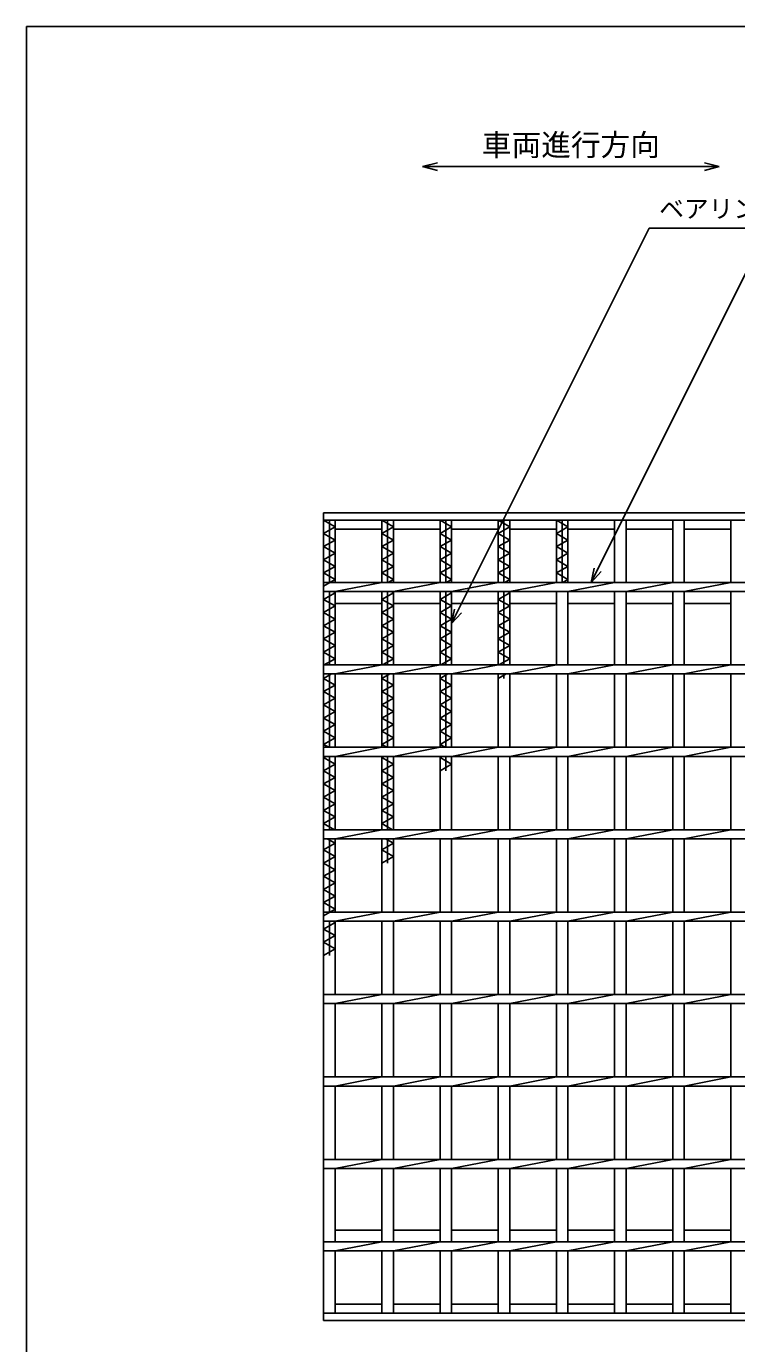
# Model space of a CAD drawing. Units: millimetres, scale not verified. Extents: x -1092 to 1039, y -770 to 632.
# Drawn here: x -1037 to -606, y -167 to 632 of the extents above; entities that cross this region are included whole.
import ezdxf
from ezdxf.enums import TextEntityAlignment as Align

# ---------------------------------------------------------------- set-up
doc = ezdxf.new("R2010")
doc.units = ezdxf.units.MM
doc.header["$LTSCALE"] = 6
for name, color, linetype, lineweight in [('0_2', 150, 'Continuous', 25), ('16', 3, 'Continuous', 25), ('22', 4, 'Continuous', 25)]:
    doc.layers.add(name, color=color, linetype=linetype, lineweight=lineweight)
doc.styles.add('ベクトル', font='')
doc.styles.get('ベクトル').set_extended_font_data('ベクトル')

msp = doc.modelspace()

# ---------------------------------------------------------------- linework, layer by layer
at = {"layer": '0_2'}
for p, q in [((-1037.4, -687.9), (-1037.4, 632.1)), ((-1037.4, 632.1), (1038.6, 632.1))]:
    msp.add_line(p, q, dxfattribs=at)
at = {"layer": '16'}
for p, q in [((-857, 337), (-250, 337)), ((-857, 332.5), (-857, 337)), ((-250, 332.5), (-857, 332.5)), ((-857, -148.5), (-857, 332.5)), ((-857, 332.5), (-850, 332.5)), ((-850, 328.5), (-857, 332.5)), ((-857, 324.5), (-850, 328.5)), ((-853.5, 294.75), (-853.5, 332.5)), ((-850, 294.75), (-850, 332.5)), ((-821.7, 294.75), (-821.7, 332.5)), ((-821.7, 332.5), (-814.7, 332.5)), ((-814.7, 328.5), (-821.7, 332.5)), ((-821.7, 324.5), (-814.7, 328.5)), ((-818.2, 294.75), (-818.2, 332.5)), ((-814.7, 294.75), (-814.7, 332.5)), ((-786.4, 294.75), (-786.4, 332.5)), ((-786.4, 332.5), (-779.4, 332.5)), ((-779.4, 328.5), (-786.4, 332.5)), ((-786.4, 324.5), (-779.4, 328.5)), ((-782.9, 294.75), (-782.9, 332.5)), ((-779.4, 294.75), (-779.4, 332.5)), ((-751.1, 294.75), (-751.1, 332.5)), ((-751.1, 332.5), (-744.1, 332.5)), ((-744.1, 328.5), (-751.1, 332.5)), ((-751.1, 324.5), (-744.1, 328.5)), ((-747.6, 294.75), (-747.6, 332.5)), ((-744.1, 294.75), (-744.1, 332.5)), ((-715.8, 294.75), (-715.8, 332.5)), ((-715.8, 332.5), (-708.8, 332.5)), ((-708.8, 328.5), (-715.8, 332.5)), ((-715.8, 324.5), (-708.8, 328.5)), ((-712.3, 294.75), (-712.3, 332.5)), ((-708.8, 294.75), (-708.8, 332.5)), ((-680.5, 294.75), (-680.5, 332.5)), ((-680.5, 332.5), (-673.5, 332.5)), ((-673.5, 294.75), (-673.5, 332.5)), ((-645.2, 294.75), (-645.2, 332.5)), ((-645.2, 332.5), (-638.2, 332.5)), ((-638.2, 294.75), (-638.2, 332.5)), ((-609.9, 294.75), (-609.9, 332.5)), ((-609.9, 332.5), (-602.9, 332.5)), ((-850, 320.5), (-857, 324.5)), ((-857, 316.5), (-850, 320.5)), ((-850, 327), (-821.7, 327)), ((-814.7, 320.5), (-821.7, 324.5)), ((-821.7, 316.5), (-814.7, 320.5)), ((-814.7, 327), (-786.4, 327)), ((-779.4, 320.5), (-786.4, 324.5)), ((-786.4, 316.5), (-779.4, 320.5)), ((-779.4, 327), (-751.1, 327)), ((-744.1, 320.5), (-751.1, 324.5)), ((-751.1, 316.5), (-744.1, 320.5)), ((-744.1, 327), (-715.8, 327)), ((-708.8, 320.5), (-715.8, 324.5)), ((-715.8, 316.5), (-708.8, 320.5)), ((-708.8, 327), (-680.5, 327)), ((-673.5, 327), (-645.2, 327)), ((-638.2, 327), (-609.9, 327)), ((-850, 312.5), (-857, 316.5)), ((-857, 308.5), (-850, 312.5)), ((-814.7, 312.5), (-821.7, 316.5)), ((-821.7, 308.5), (-814.7, 312.5)), ((-779.4, 312.5), (-786.4, 316.5)), ((-786.4, 308.5), (-779.4, 312.5)), ((-744.1, 312.5), (-751.1, 316.5)), ((-751.1, 308.5), (-744.1, 312.5)), ((-708.8, 312.5), (-715.8, 316.5)), ((-715.8, 308.5), (-708.8, 312.5)), ((-850, 304.5), (-857, 308.5)), ((-857, 300.5), (-850, 304.5)), ((-814.7, 304.5), (-821.7, 308.5)), ((-821.7, 300.5), (-814.7, 304.5)), ((-779.4, 304.5), (-786.4, 308.5)), ((-786.4, 300.5), (-779.4, 304.5)), ((-744.1, 304.5), (-751.1, 308.5)), ((-751.1, 300.5), (-744.1, 304.5)), ((-708.8, 304.5), (-715.8, 308.5)), ((-715.8, 300.5), (-708.8, 304.5)), ((-850, 296.5), (-857, 300.5)), ((-857, 292.5), (-850, 296.5)), ((-814.7, 296.5), (-821.7, 300.5)), ((-817.763, 294.75), (-814.7, 296.5)), ((-779.4, 296.5), (-786.4, 300.5)), ((-782.462, 294.75), (-779.4, 296.5)), ((-744.1, 296.5), (-751.1, 300.5)), ((-747.162, 294.75), (-744.1, 296.5)), ((-708.8, 296.5), (-715.8, 300.5)), ((-711.862, 294.75), (-708.8, 296.5)), ((-857, 294.75), (-250, 294.75)), ((-857, 289.25), (-857, 294.75)), ((-857, 289.25), (-250, 289.25)), ((-857, 284.5), (-850, 288.5)), ((-853.5, 244.75), (-853.5, 289.25)), ((-850, 288.5), (-851.312, 289.25)), ((-850, 289.25), (-821.7, 294.75)), ((-850, 244.75), (-850, 289.25)), ((-821.7, 244.75), (-821.7, 289.25)), ((-821.7, 284.5), (-814.7, 288.5)), ((-818.2, 244.75), (-818.2, 289.25)), ((-814.7, 288.5), (-816.013, 289.25)), ((-814.7, 289.25), (-786.4, 294.75)), ((-814.7, 244.75), (-814.7, 289.25)), ((-786.4, 244.75), (-786.4, 289.25)), ((-786.4, 284.5), (-779.4, 288.5)), ((-782.9, 244.75), (-782.9, 289.25)), ((-779.4, 288.5), (-780.712, 289.25)), ((-779.4, 289.25), (-751.1, 294.75)), ((-779.4, 244.75), (-779.4, 289.25)), ((-751.1, 244.75), (-751.1, 289.25)), ((-751.1, 284.5), (-744.1, 288.5)), ((-747.6, 244.75), (-747.6, 289.25)), ((-744.1, 288.5), (-745.412, 289.25)), ((-744.1, 289.25), (-715.8, 294.75)), ((-744.1, 244.75), (-744.1, 289.25)), ((-715.8, 244.75), (-715.8, 289.25)), ((-708.8, 289.25), (-680.5, 294.75)), ((-708.8, 244.75), (-708.8, 289.25)), ((-680.5, 244.75), (-680.5, 289.25)), ((-673.5, 289.25), (-645.2, 294.75)), ((-673.5, 244.75), (-673.5, 289.25)), ((-645.2, 244.75), (-645.2, 289.25)), ((-638.2, 289.25), (-609.9, 294.75)), ((-638.2, 244.75), (-638.2, 289.25)), ((-609.9, 244.75), (-609.9, 289.25)), ((-850, 280.5), (-857, 284.5)), ((-857, 276.5), (-850, 280.5)), ((-850, 282), (-821.7, 282)), ((-814.7, 280.5), (-821.7, 284.5)), ((-821.7, 276.5), (-814.7, 280.5)), ((-814.7, 282), (-786.4, 282)), ((-779.4, 280.5), (-786.4, 284.5)), ((-786.4, 276.5), (-779.4, 280.5)), ((-779.4, 282), (-751.1, 282)), ((-744.1, 280.5), (-751.1, 284.5)), ((-751.1, 276.5), (-744.1, 280.5)), ((-744.1, 282), (-715.8, 282)), ((-708.8, 282), (-680.5, 282)), ((-673.5, 282), (-645.2, 282)), ((-638.2, 282), (-609.9, 282)), ((-850, 272.5), (-857, 276.5)), ((-857, 268.5), (-850, 272.5)), ((-814.7, 272.5), (-821.7, 276.5)), ((-821.7, 268.5), (-814.7, 272.5)), ((-779.4, 272.5), (-786.4, 276.5)), ((-786.4, 268.5), (-779.4, 272.5)), ((-744.1, 272.5), (-751.1, 276.5)), ((-751.1, 268.5), (-744.1, 272.5)), ((-850, 264.5), (-857, 268.5)), ((-857, 260.5), (-850, 264.5)), ((-814.7, 264.5), (-821.7, 268.5)), ((-821.7, 260.5), (-814.7, 264.5)), ((-779.4, 264.5), (-786.4, 268.5)), ((-786.4, 260.5), (-779.4, 264.5)), ((-744.1, 264.5), (-751.1, 268.5)), ((-751.1, 260.5), (-744.1, 264.5)), ((-850, 256.5), (-857, 260.5)), ((-857, 252.5), (-850, 256.5)), ((-814.7, 256.5), (-821.7, 260.5)), ((-821.7, 252.5), (-814.7, 256.5)), ((-779.4, 256.5), (-786.4, 260.5)), ((-786.4, 252.5), (-779.4, 256.5)), ((-744.1, 256.5), (-751.1, 260.5)), ((-751.1, 252.5), (-744.1, 256.5)), ((-850, 248.5), (-857, 252.5)), ((-857, 244.5), (-850, 248.5)), ((-814.7, 248.5), (-821.7, 252.5)), ((-821.263, 244.75), (-814.7, 248.5)), ((-779.4, 248.5), (-786.4, 252.5)), ((-785.962, 244.75), (-779.4, 248.5)), ((-744.1, 248.5), (-751.1, 252.5)), ((-750.662, 244.75), (-744.1, 248.5)), ((-857, 244.75), (-250, 244.75)), ((-857, 239.25), (-857, 244.75)), ((-850, 239.25), (-821.7, 244.75)), ((-814.7, 239.25), (-786.4, 244.75)), ((-779.4, 239.25), (-751.1, 244.75)), ((-744.1, 239.25), (-715.8, 244.75)), ((-708.8, 239.25), (-680.5, 244.75)), ((-673.5, 239.25), (-645.2, 244.75)), ((-638.2, 239.25), (-609.9, 244.75)), ((-857, 239.25), (-250, 239.25)), ((-857, 236.5), (-852.187, 239.25)), ((-850, 232.5), (-857, 236.5)), ((-857, 228.5), (-850, 232.5)), ((-853.5, 194.75), (-853.5, 239.25)), ((-850, 194.75), (-850, 239.25)), ((-821.7, 194.75), (-821.7, 239.25)), ((-821.7, 236.5), (-816.888, 239.25)), ((-814.7, 232.5), (-821.7, 236.5)), ((-821.7, 228.5), (-814.7, 232.5)), ((-818.2, 194.75), (-818.2, 239.25)), ((-814.7, 194.75), (-814.7, 239.25)), ((-786.4, 194.75), (-786.4, 239.25)), ((-786.4, 236.5), (-781.587, 239.25)), ((-779.4, 232.5), (-786.4, 236.5)), ((-786.4, 228.5), (-779.4, 232.5)), ((-782.9, 194.75), (-782.9, 239.25)), ((-779.4, 194.75), (-779.4, 239.25)), ((-751.1, 194.75), (-751.1, 239.25)), ((-751.1, 236.5), (-746.287, 239.25)), ((-747.6, 236.5), (-747.6, 239.25)), ((-744.1, 194.75), (-744.1, 239.25)), ((-715.8, 194.75), (-715.8, 239.25)), ((-708.8, 194.75), (-708.8, 239.25)), ((-680.5, 194.75), (-680.5, 239.25)), ((-673.5, 194.75), (-673.5, 239.25)), ((-645.2, 194.75), (-645.2, 239.25)), ((-638.2, 194.75), (-638.2, 239.25)), ((-609.9, 194.75), (-609.9, 239.25)), ((-850, 224.5), (-857, 228.5)), ((-857, 220.5), (-850, 224.5)), ((-814.7, 224.5), (-821.7, 228.5)), ((-821.7, 220.5), (-814.7, 224.5)), ((-779.4, 224.5), (-786.4, 228.5)), ((-786.4, 220.5), (-779.4, 224.5)), ((-850, 216.5), (-857, 220.5)), ((-857, 212.5), (-850, 216.5)), ((-814.7, 216.5), (-821.7, 220.5)), ((-821.7, 212.5), (-814.7, 216.5)), ((-779.4, 216.5), (-786.4, 220.5)), ((-786.4, 212.5), (-779.4, 216.5)), ((-850, 208.5), (-857, 212.5)), ((-857, 204.5), (-850, 208.5)), ((-814.7, 208.5), (-821.7, 212.5)), ((-821.7, 204.5), (-814.7, 208.5)), ((-779.4, 208.5), (-786.4, 212.5)), ((-786.4, 204.5), (-779.4, 208.5)), ((-850, 200.5), (-857, 204.5)), ((-857, 196.5), (-850, 200.5)), ((-814.7, 200.5), (-821.7, 204.5)), ((-821.7, 196.5), (-814.7, 200.5)), ((-779.4, 200.5), (-786.4, 204.5)), ((-786.4, 196.5), (-779.4, 200.5)), ((-853.937, 194.75), (-857, 196.5)), ((-857, 194.75), (-250, 194.75)), ((-857, 189.25), (-857, 194.75)), ((-850, 189.25), (-821.7, 194.75)), ((-818.638, 194.75), (-821.7, 196.5)), ((-814.7, 189.25), (-786.4, 194.75)), ((-783.337, 194.75), (-786.4, 196.5)), ((-779.4, 189.25), (-751.1, 194.75)), ((-744.1, 189.25), (-715.8, 194.75)), ((-708.8, 189.25), (-680.5, 194.75)), ((-673.5, 189.25), (-645.2, 194.75)), ((-638.2, 189.25), (-609.9, 194.75)), ((-857, 189.25), (-250, 189.25)), ((-857, 188.5), (-855.687, 189.25)), ((-850, 184.5), (-857, 188.5)), ((-857, 180.5), (-850, 184.5)), ((-853.5, 144.75), (-853.5, 189.25)), ((-850, 144.75), (-850, 189.25)), ((-821.7, 144.75), (-821.7, 189.25)), ((-821.7, 188.5), (-820.388, 189.25)), ((-814.7, 184.5), (-821.7, 188.5)), ((-821.7, 180.5), (-814.7, 184.5)), ((-818.2, 144.75), (-818.2, 189.25)), ((-814.7, 144.75), (-814.7, 189.25)), ((-786.4, 144.75), (-786.4, 189.25)), ((-786.4, 188.5), (-785.087, 189.25)), ((-779.4, 184.5), (-786.4, 188.5)), ((-786.4, 180.5), (-779.4, 184.5)), ((-782.9, 180.5), (-782.9, 189.25)), ((-779.4, 144.75), (-779.4, 189.25)), ((-751.1, 144.75), (-751.1, 189.25)), ((-744.1, 144.75), (-744.1, 189.25)), ((-715.8, 144.75), (-715.8, 189.25)), ((-708.8, 144.75), (-708.8, 189.25)), ((-680.5, 144.75), (-680.5, 189.25)), ((-673.5, 144.75), (-673.5, 189.25)), ((-645.2, 144.75), (-645.2, 189.25)), ((-638.2, 144.75), (-638.2, 189.25)), ((-609.9, 144.75), (-609.9, 189.25)), ((-850, 176.5), (-857, 180.5)), ((-857, 172.5), (-850, 176.5)), ((-814.7, 176.5), (-821.7, 180.5)), ((-821.7, 172.5), (-814.7, 176.5)), ((-850, 168.5), (-857, 172.5)), ((-857, 164.5), (-850, 168.5)), ((-814.7, 168.5), (-821.7, 172.5)), ((-821.7, 164.5), (-814.7, 168.5)), ((-850, 160.5), (-857, 164.5)), ((-857, 156.5), (-850, 160.5)), ((-814.7, 160.5), (-821.7, 164.5)), ((-821.7, 156.5), (-814.7, 160.5)), ((-850, 152.5), (-857, 156.5)), ((-857, 148.5), (-850, 152.5)), ((-814.7, 152.5), (-821.7, 156.5)), ((-821.7, 148.5), (-814.7, 152.5)), ((-850.437, 144.75), (-857, 148.5)), ((-857, 144.75), (-250, 144.75)), ((-857, 139.25), (-857, 144.75)), ((-850, 139.25), (-821.7, 144.75)), ((-815.138, 144.75), (-821.7, 148.5)), ((-814.7, 139.25), (-786.4, 144.75)), ((-779.4, 139.25), (-751.1, 144.75)), ((-744.1, 139.25), (-715.8, 144.75)), ((-708.8, 139.25), (-680.5, 144.75)), ((-673.5, 139.25), (-645.2, 144.75)), ((-638.2, 139.25), (-609.9, 144.75)), ((-857, 139.25), (-250, 139.25)), ((-857, 132.5), (-850, 136.5)), ((-850, 136.5), (-854.812, 139.25)), ((-853.5, 94.75), (-853.5, 139.25)), ((-850, 94.75), (-850, 139.25)), ((-821.7, 94.75), (-821.7, 139.25)), ((-821.7, 132.5), (-814.7, 136.5)), ((-814.7, 136.5), (-819.513, 139.25)), ((-818.2, 124.5), (-818.2, 139.25)), ((-814.7, 94.75), (-814.7, 139.25)), ((-786.4, 94.75), (-786.4, 139.25)), ((-779.4, 94.75), (-779.4, 139.25)), ((-751.1, 94.75), (-751.1, 139.25)), ((-744.1, 94.75), (-744.1, 139.25)), ((-715.8, 94.75), (-715.8, 139.25)), ((-708.8, 94.75), (-708.8, 139.25)), ((-680.5, 94.75), (-680.5, 139.25)), ((-673.5, 94.75), (-673.5, 139.25)), ((-645.2, 94.75), (-645.2, 139.25)), ((-638.2, 94.75), (-638.2, 139.25)), ((-609.9, 94.75), (-609.9, 139.25)), ((-850, 128.5), (-857, 132.5)), ((-857, 124.5), (-850, 128.5)), ((-814.7, 128.5), (-821.7, 132.5)), ((-821.7, 124.5), (-814.7, 128.5)), ((-850, 120.5), (-857, 124.5)), ((-857, 116.5), (-850, 120.5)), ((-850, 112.5), (-857, 116.5)), ((-857, 108.5), (-850, 112.5)), ((-850, 104.5), (-857, 108.5)), ((-857, 100.5), (-850, 104.5)), ((-850, 96.5), (-857, 100.5)), ((-857, 92.5), (-850, 96.5)), ((-857, 94.75), (-250, 94.75)), ((-857, 89.25), (-857, 94.75)), ((-857, 89.25), (-250, 89.25)), ((-857, 84.5), (-850, 88.5)), ((-853.5, 68.5), (-853.5, 89.25)), ((-850, 88.5), (-851.312, 89.25)), ((-850, 89.25), (-821.7, 94.75)), ((-850, 44.75), (-850, 89.25)), ((-821.7, 44.75), (-821.7, 89.25)), ((-814.7, 89.25), (-786.4, 94.75)), ((-814.7, 44.75), (-814.7, 89.25)), ((-786.4, 44.75), (-786.4, 89.25)), ((-779.4, 89.25), (-751.1, 94.75)), ((-779.4, 44.75), (-779.4, 89.25)), ((-751.1, 44.75), (-751.1, 89.25)), ((-744.1, 89.25), (-715.8, 94.75)), ((-744.1, 44.75), (-744.1, 89.25)), ((-715.8, 44.75), (-715.8, 89.25)), ((-708.8, 89.25), (-680.5, 94.75)), ((-708.8, 44.75), (-708.8, 89.25)), ((-680.5, 44.75), (-680.5, 89.25)), ((-673.5, 89.25), (-645.2, 94.75)), ((-673.5, 44.75), (-673.5, 89.25)), ((-645.2, 44.75), (-645.2, 89.25)), ((-638.2, 89.25), (-609.9, 94.75)), ((-638.2, 44.75), (-638.2, 89.25)), ((-609.9, 44.75), (-609.9, 89.25)), ((-850, 80.5), (-857, 84.5)), ((-857, 76.5), (-850, 80.5)), ((-850, 72.5), (-857, 76.5)), ((-857, 68.5), (-850, 72.5)), ((-857, 44.75), (-250, 44.75)), ((-857, 39.25), (-857, 44.75)), ((-850, 39.25), (-821.7, 44.75)), ((-814.7, 39.25), (-786.4, 44.75)), ((-779.4, 39.25), (-751.1, 44.75)), ((-744.1, 39.25), (-715.8, 44.75)), ((-708.8, 39.25), (-680.5, 44.75)), ((-673.5, 39.25), (-645.2, 44.75)), ((-638.2, 39.25), (-609.9, 44.75)), ((-857, 39.25), (-250, 39.25)), ((-850, -5.25), (-850, 39.25)), ((-821.7, -5.25), (-821.7, 39.25)), ((-814.7, -5.25), (-814.7, 39.25)), ((-786.4, -5.25), (-786.4, 39.25)), ((-779.4, -5.25), (-779.4, 39.25)), ((-751.1, -5.25), (-751.1, 39.25)), ((-744.1, -5.25), (-744.1, 39.25)), ((-715.8, -5.25), (-715.8, 39.25)), ((-708.8, -5.25), (-708.8, 39.25)), ((-680.5, -5.25), (-680.5, 39.25)), ((-673.5, -5.25), (-673.5, 39.25)), ((-645.2, -5.25), (-645.2, 39.25)), ((-638.2, -5.25), (-638.2, 39.25)), ((-609.9, -5.25), (-609.9, 39.25)), ((-857, -5.25), (-250, -5.25)), ((-857, -10.75), (-857, -5.25)), ((-850, -10.75), (-821.7, -5.25)), ((-814.7, -10.75), (-786.4, -5.25)), ((-779.4, -10.75), (-751.1, -5.25)), ((-744.1, -10.75), (-715.8, -5.25)), ((-708.8, -10.75), (-680.5, -5.25)), ((-673.5, -10.75), (-645.2, -5.25)), ((-638.2, -10.75), (-609.9, -5.25)), ((-857, -10.75), (-250, -10.75)), ((-850, -55.25), (-850, -10.75)), ((-821.7, -55.25), (-821.7, -10.75)), ((-814.7, -55.25), (-814.7, -10.75)), ((-786.4, -55.25), (-786.4, -10.75)), ((-779.4, -55.25), (-779.4, -10.75)), ((-751.1, -55.25), (-751.1, -10.75)), ((-744.1, -55.25), (-744.1, -10.75)), ((-715.8, -55.25), (-715.8, -10.75)), ((-708.8, -55.25), (-708.8, -10.75)), ((-680.5, -55.25), (-680.5, -10.75)), ((-673.5, -55.25), (-673.5, -10.75)), ((-645.2, -55.25), (-645.2, -10.75)), ((-638.2, -55.25), (-638.2, -10.75)), ((-609.9, -55.25), (-609.9, -10.75)), ((-857, -55.25), (-250, -55.25)), ((-857, -60.75), (-857, -55.25)), ((-850, -60.75), (-821.7, -55.25)), ((-814.7, -60.75), (-786.4, -55.25)), ((-779.4, -60.75), (-751.1, -55.25)), ((-744.1, -60.75), (-715.8, -55.25)), ((-708.8, -60.75), (-680.5, -55.25)), ((-673.5, -60.75), (-645.2, -55.25)), ((-638.2, -60.75), (-609.9, -55.25)), ((-857, -60.75), (-250, -60.75)), ((-850, -105.25), (-850, -60.75)), ((-821.7, -105.25), (-821.7, -60.75)), ((-814.7, -105.25), (-814.7, -60.75)), ((-786.4, -105.25), (-786.4, -60.75)), ((-779.4, -105.25), (-779.4, -60.75)), ((-751.1, -105.25), (-751.1, -60.75)), ((-744.1, -105.25), (-744.1, -60.75)), ((-715.8, -105.25), (-715.8, -60.75)), ((-708.8, -105.25), (-708.8, -60.75)), ((-680.5, -105.25), (-680.5, -60.75)), ((-673.5, -105.25), (-673.5, -60.75)), ((-645.2, -105.25), (-645.2, -60.75)), ((-638.2, -105.25), (-638.2, -60.75)), ((-609.9, -105.25), (-609.9, -60.75)), ((-850, -98.137), (-821.7, -98.137)), ((-814.7, -98.137), (-786.4, -98.137)), ((-779.4, -98.137), (-751.1, -98.137)), ((-744.1, -98.137), (-715.8, -98.137)), ((-708.8, -98.137), (-680.5, -98.137)), ((-673.5, -98.137), (-645.2, -98.137)), ((-638.2, -98.137), (-609.9, -98.137)), ((-857, -105.25), (-250, -105.25)), ((-857, -110.75), (-857, -105.25)), ((-857, -110.75), (-250, -110.75)), ((-850, -110.75), (-821.7, -105.25)), ((-850, -148.5), (-850, -110.75)), ((-821.7, -148.5), (-821.7, -110.75)), ((-814.7, -110.75), (-786.4, -105.25)), ((-814.7, -148.5), (-814.7, -110.75)), ((-786.4, -148.5), (-786.4, -110.75)), ((-779.4, -110.75), (-751.1, -105.25)), ((-779.4, -148.5), (-779.4, -110.75)), ((-751.1, -148.5), (-751.1, -110.75)), ((-744.1, -110.75), (-715.8, -105.25)), ((-744.1, -148.5), (-744.1, -110.75)), ((-715.8, -148.5), (-715.8, -110.75)), ((-708.8, -110.75), (-680.5, -105.25)), ((-708.8, -148.5), (-708.8, -110.75)), ((-680.5, -148.5), (-680.5, -110.75)), ((-673.5, -110.75), (-645.2, -105.25)), ((-673.5, -148.5), (-673.5, -110.75)), ((-645.2, -148.5), (-645.2, -110.75)), ((-638.2, -110.75), (-609.9, -105.25)), ((-638.2, -148.5), (-638.2, -110.75)), ((-609.9, -148.5), (-609.9, -110.75)), ((-850, -143.137), (-821.7, -143.137)), ((-814.7, -143.137), (-786.4, -143.137)), ((-779.4, -143.137), (-751.1, -143.137)), ((-744.1, -143.137), (-715.8, -143.137)), ((-708.8, -143.137), (-680.5, -143.137)), ((-673.5, -143.137), (-645.2, -143.137)), ((-638.2, -143.137), (-609.9, -143.137)), ((-857, -148.5), (-250, -148.5)), ((-857, -153), (-857, -148.5)), ((-857, -148.5), (-850, -148.5)), ((-821.7, -148.5), (-814.7, -148.5)), ((-786.4, -148.5), (-779.4, -148.5)), ((-751.1, -148.5), (-744.1, -148.5)), ((-715.8, -148.5), (-708.8, -148.5)), ((-680.5, -148.5), (-673.5, -148.5)), ((-645.2, -148.5), (-638.2, -148.5)), ((-609.9, -148.5), (-602.9, -148.5)), ((-250, -153), (-857, -153))]:
    msp.add_line(p, q, dxfattribs=at)
at = {"layer": '22'}
for p, q in [((-797, 547), (-788, 549.4)), ((-788, 544.6), (-797, 547)), ((-797, 547), (-617, 547)), ((-617, 547), (-626, 549.4)), ((-626, 544.6), (-617, 547)), ((-779.4, 269.75), (-659.4, 509.75)), ((-659.4, 509.75), (-383.4, 509.75)), ((-694.65, 294.75), (-600.775, 482.5)), ((-694.65, 294.75), (-692.85, 303.51)), ((-694.65, 294.75), (-688.65, 301.35)), ((-779.4, 269.75), (-777.6, 278.51)), ((-779.4, 269.75), (-773.4, 276.35))]:
    msp.add_line(p, q, dxfattribs=at)

# ---------------------------------------------------------------- texts
at = {"layer": '22', "color": 2, "style": 'ベクトル'}
for s, height, p in [('車両進行方向', 13.2, (-761, 560.2)), ('ベアリングバー：', 11, (-653.4, 521.45))]:
    msp.add_text(s, height=height, dxfattribs=at).set_placement(p, align=Align.MIDDLE_LEFT)

doc.saveas('drawing.dxf')
